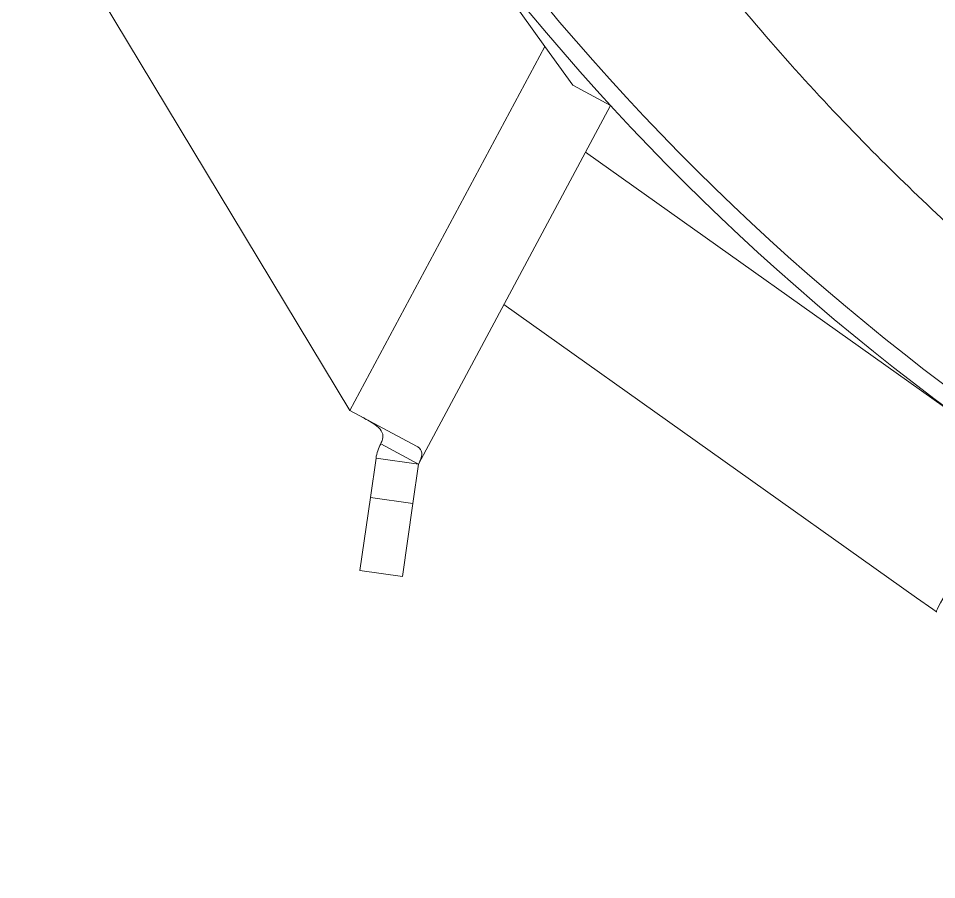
# Model space of a CAD drawing. Extents: x 0 to 216, y -4 to 280.
# Drawn here: x 151.809 to 156.268, y 132.884 to 137.066 of the extents above; entities that cross this region are included whole.
import ezdxf

# ---------------------------------------------------------------- set-up
doc = ezdxf.new("R2010")
doc.units = 0
doc.header["$LTSCALE"] = 10
doc.header["$MEASUREMENT"] = 0
doc.layers.add('CADdetails-3-FINE', color=11, linetype='CONTINUOUS', lineweight=5)
doc.layers.add('CADdetails-5-MEDIUM', color=4, linetype='CONTINUOUS', lineweight=18)

msp = doc.modelspace()

# ---------------------------------------------------------------- linework, layer by layer
at = {"layer": 'CADdetails-3-FINE'}
for p, q in [((154.3658, 136.9303), (153.1372, 138.6443)), ((151.8353, 137.787), (153.4187, 135.1622)), ((153.4187, 135.1622), (154.3658, 136.9303)), ((154.3658, 136.9303), (154.5011, 136.7416)), ((154.5011, 136.7416), (154.6847, 136.6432)), ((154.6847, 136.6432), (153.7521, 134.9022)), ((154.5635, 136.4169), (156.7012, 134.8979)), ((154.1668, 135.6764), (156.17, 134.2531)), ((153.7417, 134.9891), (153.4187, 135.1622)), ((153.7521, 134.9022), (153.5685, 135.0005)), ((153.5181, 134.7397), (153.5455, 134.9307)), ((153.7517, 134.9011), (153.5455, 134.9307)), ((153.7517, 134.9011), (153.7243, 134.71)), ((153.4672, 134.3859), (153.5181, 134.7397)), ((153.7243, 134.71), (153.5181, 134.7397)), ((153.7243, 134.71), (153.6735, 134.3562)), ((153.4672, 134.3859), (153.6735, 134.3562)), ((156.17, 134.2531), (156.249, 134.1969)), ((156.249, 134.1969), (156.267, 134.1841))]:
    msp.add_line(p, q, dxfattribs=at)
for points, knots in [([(153.5685, 135.0005), (153.5724, 135.008), (153.5756, 135.0154), (153.5803, 135.0341), (153.5796, 135.0449), (153.5714, 135.0656), (153.5606, 135.0779), (153.5329, 135.0996), (153.5126, 135.1115), (153.485, 135.1266), (153.48, 135.1293), (153.4749, 135.1321)], [0.6533186, 0.6533186, 0.6533186, 0.6533186, 0.6820722, 0.6820722, 0.7280834, 0.7280834, 0.7811815, 0.7811815, 0.8418978, 0.8418978, 0.8549542, 0.8549542, 0.8549542, 0.8549542]), ([(153.7417, 134.9891), (153.7465, 134.9865), (153.7508, 134.9837), (153.7644, 134.9718), (153.7688, 134.9606), (153.7674, 134.936), (153.7621, 134.9211), (153.7527, 134.9033), (153.7524, 134.9027), (153.7521, 134.9022)], [0.3430627, 0.3430627, 0.3430627, 0.3430627, 0.3678781, 0.3678781, 0.4372662, 0.4372662, 0.502845, 0.502845, 0.5049663, 0.5049663, 0.5049663, 0.5049663]), ([(156.2691, 134.1845), (156.2595, 134.1805), (156.282, 134.2219), (156.3289, 134.2975), (156.3822, 134.3835), (156.465, 134.5111), (156.5385, 134.6255), (156.6118, 134.7395), (156.6732, 134.837), (156.6937, 134.8767), (156.7003, 134.8896), (156.7026, 134.8963), (156.7007, 134.8972)], [433.461187, 433.461187, 433.461187, 433.461187, 434.345945, 434.345945, 434.345945, 435.354023, 435.354023, 435.354023, 436.358115, 436.358115, 436.358115, 436.681379, 436.681379, 436.681379, 436.681379])]:
    msp.add_open_spline(points, degree=3, knots=knots, dxfattribs=at)
for points in [[(153.5455, 134.9307), (153.549, 134.9552), (153.5569, 134.9789), (153.5685, 135.0005)], [(153.7521, 134.9022), (153.7519, 134.9018), (153.7518, 134.9015), (153.7517, 134.9011)]]:
    msp.add_open_spline(points, degree=3, dxfattribs=at)
at = {"layer": 'CADdetails-5-MEDIUM'}
for radius, start, end in [(11.63, 190.42238, 269.57762), (11.5467, 190.43518, 269.56482)]:
    msp.add_arc((163.2468, 144.5138), radius, start, end, dxfattribs=at)
for points, knots in [([(154.7804, 139.6245), (154.8263, 139.5339), (154.8739, 139.4435), (155.0981, 139.0328), (155.2935, 138.7171), (155.7122, 138.1165), (155.9358, 137.831), (156.3929, 137.3048), (156.6263, 137.064), (157.0671, 136.6476), (157.2911, 136.454), (157.7413, 136.0972), (157.9674, 135.9339), (158.3787, 135.6594), (158.5659, 135.5443), (158.7412, 135.4431)], [7.611724, 7.611724, 7.611724, 7.611724, 7.833373, 7.833373, 8.622294, 8.622294, 9.411216, 9.411216, 10.200137, 10.200137, 10.941555, 10.941555, 11.682973, 11.682973, 12.342017, 12.342017, 12.342017, 12.342017]), ([(158.2745, 134.6348), (158.2186, 134.6671), (158.1614, 134.7007), (157.8835, 134.8679), (157.6472, 135.0207), (157.1595, 135.3669), (156.908, 135.5607), (156.4111, 135.9815), (156.1657, 136.2087), (155.6828, 136.6983), (155.4285, 136.9813), (154.9373, 137.5935), (154.7005, 137.9228), (154.3961, 138.4008), (154.3129, 138.5378), (154.233, 138.6763)], [21.259047, 21.259047, 21.259047, 21.259047, 21.472639, 21.472639, 22.27613, 22.27613, 23.079621, 23.079621, 23.883112, 23.883112, 24.752014, 24.752014, 25.620916, 25.620916, 25.962172, 25.962172, 25.962172, 25.962172])]:
    msp.add_open_spline(points, degree=3, knots=knots, dxfattribs=at)

doc.saveas('drawing.dxf')
